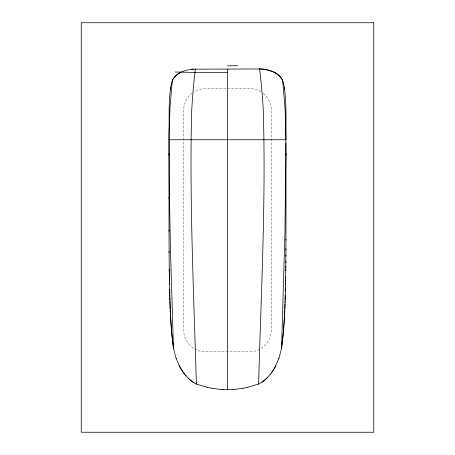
<?xml version="1.0" encoding="UTF-8"?>
<svg xmlns="http://www.w3.org/2000/svg" width="455" height="455" viewBox="0 0 455 455"><rect width="100%" height="100%" fill="white"/><g stroke="black" fill="none" stroke-linecap="round" stroke-linejoin="round"><path stroke-width="0.34" stroke-dasharray="2.27 1.71" d="M260.971 91.842A21.937 21.937 0 0 0 249.437 88.56L205.563 88.56A21.937 21.937 0 0 0 194.029 91.842M263.263 93.468A21.937 21.937 0 0 1 271.373 110.502L271.373 329.875A21.937 21.937 0 0 1 249.437 351.812L205.563 351.812A21.937 21.937 0 0 1 183.627 329.875L183.627 110.502A21.937 21.937 0 0 1 191.885 93.349"/><path stroke-width="0.68" d="M184.878 374.51L184.286 373.76A52.234 52.234 0 0 1 179.207 365.627L175.835 357.584L173.463 348.234L170.375 246.94L169.3 187.909L169.032 133.827L170.016 107.135L172.308 80.643A12.126 11.17 -72.4 0 1 173.287 78.669M168.998 153.733L169.004 198.534M285.996 142.961L284.949 232.653L281.537 348.234L279.165 357.584L275.804 365.632A52.797 52.797 0 0 1 271.299 372.992L270.122 374.51M286.002 155.109C285.274 133.025 287.241 110.741 284.529 88.742A69.188 69.188 0 0 0 284.29 87.28C283.579 81.269 280.837 75.177 274.9 72.681L278.466 75.012L281.332 78.106A13.155 13.155 0 0 1 282.692 80.643L285.143 109.854L286.002 139.748L168.998 139.748M285.95 240.121L286.002 153.733M285.876 256.239L285.95 239.432M285.911 249.994L285.916 248.749M285.78 267.477L285.882 254.993M285.831 262.484L285.837 261.233M285.643 278.46L285.797 266.226M285.751 270.617L285.768 269.047M285.592 281.599L285.666 276.89M285.541 284.739L285.621 280.03M285.569 283.169L285.404 291.012M285.473 287.879L284.83 309.019M285.302 295.096L285.154 300.152M247.804 387.279L258.611 384.094C261.073 292.736 266.027 201.258 263.252 109.854C262.529 96.187 261.267 82.548 259.617 68.961L192.414 69.183M285.075 302.689L285.114 301.42M285.029 303.957L284.608 313.956M284.779 310.282L284.637 313.376M284.534 315.406L284.62 313.666M284.58 314.536L284.591 314.246M284.5 315.986L284.546 315.116M284.472 316.566L284.517 315.696M284.489 316.276L283.34 332.753L281.537 348.234L283.34 332.753M284.438 317.146L283.34 332.753M195.383 68.961C193.574 83.828 192.243 98.758 191.555 113.722C189.502 203.851 193.796 294.015 196.389 384.094L207.196 387.279M278.79 358.688L278.921 358.324M173.298 78.675C177.433 72.345 185.299 70.053 192.419 69.183M270.122 374.516L267.591 377.394A35.12 34.916 53.4 0 1 261.972 382.189L258.611 384.094M180.1 72.681L176.534 75.012L173.668 78.106A13.155 13.155 0 0 0 172.308 80.643L170.71 87.28A69.188 69.188 0 0 0 170.471 88.742L169.613 96.682L169.158 107.175L168.998 155.109M247.793 387.285L242.89 388.308M242.885 388.308L234.075 389.463M191.43 69.302L191.925 69.24M192.909 69.132L193.403 69.086M234.075 389.463L220.925 389.463M222.381 389.565L223.109 389.605M220.925 389.463L212.115 388.308M212.11 388.308L207.207 387.285M196.389 384.094L193.58 382.53A34.136 33.937 -52.9 0 1 188.086 378.065A33.744 33.744 0 0 0 193.568 382.547M188.074 378.077L184.878 374.516M185.486 375.256L186.112 375.984M176.079 358.324L176.21 358.688M170.562 317.146L171.66 332.753L173.463 348.234L171.66 332.753M171.66 332.753L170.38 313.666M170.483 315.696L170.5 315.986M170.511 316.276L170.545 316.856M170.392 313.956L169.886 301.42M170.341 312.79L170.352 313.086M170.221 310.282L170.278 311.538M170.17 309.019L169.232 269.047M169.766 297.621L169.846 300.152M169.698 295.096L169.732 296.359M169.664 293.839L169.561 289.443M169.431 283.169L169.459 284.739M169.408 281.599L169.334 276.89M169.288 273.751L169.311 275.32M169.271 272.187L169.095 251.245M169.101 252.491L169.027 230.156M169.004 197.049L169.027 231.174M227.5 69.16L227.5 389.725M259.617 69.132A37.27 37.27 0 0 1 274.957 72.561M267.58 377.383A34.716 34.716 0 0 1 261.972 382.189M237.76 65.708A133.088 1.666 -0.7 0 1 227.466 65.838M227.466 72.663A133.088 8.491 0 0 1 175.09 71.981M259.629 68.728A39.568 38.015 -87 0 1 274.883 72.715M275.838 365.655A53.138 52.791 63.8 0 1 271.334 373.02M170.449 89.237A66.646 62.506 -71.5 0 1 170.762 87.286M284.335 87.275A66.646 62.602 71.3 0 1 284.648 89.225M184.315 373.737A52.587 52.143 -73.2 0 1 179.264 365.598M373.748 22.75L81.252 22.75L81.252 432.25L373.748 432.25L373.748 22.75"/></g></svg>
